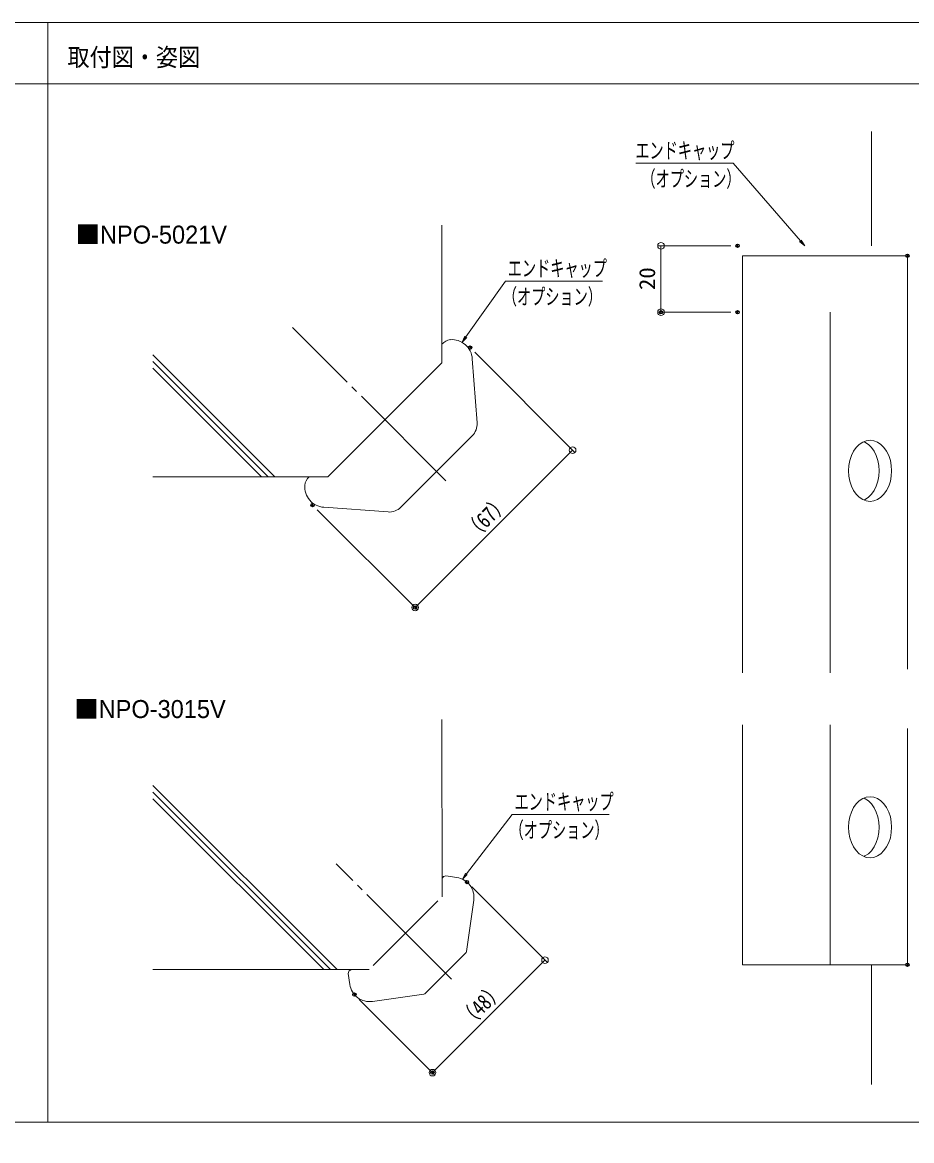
# Model space of a CAD drawing. Units: millimetres, scale not verified. Extents: x -400 to 400, y -277 to 277.
# Drawn here: x -78.5 to 189.3, y -59.7 to 277 of the extents above; entities that cross this region are included whole.
import ezdxf
from ezdxf.enums import TextEntityAlignment as Align

# ---------------------------------------------------------------- set-up
doc = ezdxf.new("R2010")
doc.units = ezdxf.units.MM
doc.header["$LTSCALE"] = 2
doc.header["$PDMODE"] = 32
doc.header["$PDSIZE"] = 1
doc.linetypes.add('LONG_CHAIN', pattern=[21, 18, -1, 1, -1])
doc.linetypes.add('LONG_DOUBLE_CHAIN', pattern=[21.8, 18, -1, 0.6, -0.6, 0.6, -1])
for name, color, linetype, lineweight in [('0-0_moji', 2, 'LONG_DOUBLE_CHAIN', 9), ('0-1_zumenwaku', 6, 'Continuous', 9), ('0-2_5', 7, 'Continuous', 9), ('0-3_8', 4, 'Continuous', 9), ('0-5_6', 2, 'Continuous', 9), ('0-6_1', 3, 'Continuous', 9), ('0-8_0', 1, 'Continuous', 9), ('0-A_3', 7, 'Continuous', 9), ('1-2_6文字', 2, 'Continuous', 9)]:
    doc.layers.add(name, color=color, linetype=linetype, lineweight=lineweight)
doc.layers.add('0-9_Defpoints', color=7, linetype='Continuous')
doc.styles.add('ＭＳ ゴシック', font='')
doc.styles.add('ＭＳ Ｐゴシック', font='')
doc.styles.get('ＭＳ ゴシック').set_extended_font_data('MS Gothic')
doc.styles.get('ＭＳ Ｐゴシック').set_extended_font_data('MS PGothic')

# ---------------------------------------------------------------- blocks, each defined once
blk = doc.blocks.new('_Origin')
at = {"layer": '0-8_0'}
blk.add_line((0, 0), (-2, 0), dxfattribs=at)
blk.add_circle((0, 0), 1, dxfattribs=at)
blk = doc.blocks.new('MLeader5')
at = {"layer": '1-2_6文字', "color": 1}
blk.add_line((67.716, 199.103), (96.231, 199.103), dxfattribs=at)
at = {"layer": '1-2_6文字'}
blk.add_line((55.355, 182.092), (53.927, 180.653), dxfattribs=at)
at = {"layer": '1-2_6文字', "color": 1}
blk.add_lwpolyline([(55.083, 182.285), (66.996, 199.103), (67.716, 199.103)], dxfattribs=at)
at = {"layer": '1-2_6文字'}
blk.add_lwpolyline([(54.811, 182.477), (53.927, 180.653), (55.083, 182.285)], dxfattribs=at)
at = {"layer": '1-2_6文字', "style": 'ＭＳ ゴシック', "width": 0.65}
for s, p in [('エンドキャップ', (67.701, 199.105)), ('（オプション）', (66.216, 190.572))]:
    blk.add_text(s, height=4.809, dxfattribs=at).set_placement(p, align=Align.BOTTOM_LEFT)
blk = doc.blocks.new('MLeader6')
at = {"layer": '1-2_6文字', "color": 1}
blk.add_line((69.754, 38.495), (98.269, 38.495), dxfattribs=at)
at = {"layer": '1-2_6文字'}
blk.add_line((55.506, 20.391), (54.021, 19.01), dxfattribs=at)
at = {"layer": '1-2_6文字', "color": 1}
blk.add_lwpolyline([(55.242, 20.594), (69.034, 38.495), (69.754, 38.495)], dxfattribs=at)
at = {"layer": '1-2_6文字'}
blk.add_lwpolyline([(54.978, 20.798), (54.021, 19.01), (55.242, 20.594)], dxfattribs=at)
at = {"layer": '1-2_6文字', "style": 'ＭＳ ゴシック', "width": 0.65}
for s, p in [('エンドキャップ', (69.74, 38.497)), ('（オプション）', (68.254, 29.963))]:
    blk.add_text(s, height=4.809, dxfattribs=at).set_placement(p, align=Align.BOTTOM_LEFT)
blk = doc.blocks.new('MLeader7')
at = {"layer": '1-2_6文字', "color": 1}
blk.add_line((134.826, 234.58), (106.312, 234.58), dxfattribs=at)
at = {"layer": '1-2_6文字'}
blk.add_line((156.063, 211.45), (157.123, 209.722), dxfattribs=at)
at = {"layer": '1-2_6文字', "color": 1}
blk.add_lwpolyline([(155.812, 211.232), (135.546, 234.58), (134.826, 234.58)], dxfattribs=at)
at = {"layer": '1-2_6文字'}
blk.add_lwpolyline([(155.56, 211.013), (157.123, 209.722), (155.812, 211.232)], dxfattribs=at)
at = {"layer": '1-2_6文字', "style": 'ＭＳ ゴシック', "width": 0.65}
for s, p in [('エンドキャップ', (106.117, 234.582)), ('（オプション）', (107.953, 226.049))]:
    blk.add_text(s, height=4.809, dxfattribs=at).set_placement(p, align=Align.BOTTOM_LEFT)

msp = doc.modelspace()

# ---------------------------------------------------------------- linework, layer by layer
at = {"layer": '0-1_zumenwaku'}
for p, q in [((-70.8, 277.003), (-70.8, -54.195)), ((-399.6, 258.479), (258, 258.479)), ((258, -54.195), (-400, -54.195))]:
    msp.add_line(p, q, dxfattribs=at)
msp.add_lwpolyline([(-400, -276.997), (400, -276.997), (400, 277.003), (-400, 277.003)], close=True, dxfattribs=at)
at = {"layer": '0-2_5'}
for p, q in [((177.201, 244.149), (177.201, 209.721)), ((47.897, 174.482), (47.897, 215.96)), ((13.53, 140.115), (47.897, 174.482)), ((13.53, 140.115), (-39.157, 140.115)), ((47.898, 13.67), (47.897, 67.081)), ((46.667, 12.439), (27.208, -7.02)), ((25.977, -8.25), (-39.157, -8.25)), ((177.201, -6.776), (177.201, -42.826))]:
    msp.add_line(p, q, dxfattribs=at)
at = {"layer": '0-3_8'}
for p, q in [((188.071, 189.722), (188.071, 206.722)), ((174.899, 150.738), (175.269, 150.598)), ((176.296, 134.001), (175.016, 133.157)), ((176.296, 42.575), (175.015, 43.42)), ((174.899, 25.838), (175.269, 25.979))]:
    msp.add_line(p, q, dxfattribs=at)
for points in [[(138.424, 189.722), (138.424, 206.722), (188.071, 206.722)], [(179.546, 141.961), (179.448, 143.557), (179.154, 145.104), (178.675, 146.556), (178.026, 147.869), (177.224, 149.002), (176.296, 149.921), (175.269, 150.598)], [(176.296, 134.001), (177.224, 134.92), (178.026, 136.053), (178.676, 137.365), (179.154, 138.817), (179.448, 140.365), (179.546, 141.961)], [(176.296, 42.575), (177.224, 41.656), (178.026, 40.523), (178.676, 39.211), (179.154, 37.759), (179.448, 36.211), (179.546, 34.615)], [(179.546, 34.615), (179.448, 33.019), (179.154, 31.472), (178.676, 30.02), (178.026, 28.708), (177.224, 27.575), (176.296, 26.656), (175.269, 25.979)]]:
    msp.add_lwpolyline(points, dxfattribs=at)
for points in [[(183.299, 141.952), (183.201, 143.548), (182.907, 145.095), (182.429, 146.547), (181.779, 147.86), (180.977, 148.993), (180.049, 149.912), (179.022, 150.589), (177.928, 151.003), (176.799, 151.143), (175.671, 151.003), (174.576, 150.589), (173.549, 149.912), (172.621, 148.993), (171.82, 147.86), (171.17, 146.547), (170.691, 145.095), (170.398, 143.548), (170.299, 141.952), (170.398, 140.356), (170.691, 138.808), (171.17, 137.356), (171.82, 136.044), (172.621, 134.911), (173.549, 133.992), (174.576, 133.315), (175.671, 132.901), (176.799, 132.761), (177.928, 132.9), (179.022, 133.315), (180.049, 133.992), (180.977, 134.911), (181.779, 136.044), (182.428, 137.356), (182.907, 138.808), (183.201, 140.356)], [(183.299, 34.624), (183.201, 33.028), (182.907, 31.481), (182.428, 30.029), (181.779, 28.717), (180.977, 27.584), (180.049, 26.665), (179.022, 25.988), (177.928, 25.573), (176.799, 25.433), (175.671, 25.573), (174.576, 25.988), (173.549, 26.665), (172.621, 27.584), (171.82, 28.717), (171.17, 30.029), (170.691, 31.481), (170.398, 33.028), (170.299, 34.624), (170.398, 36.22), (170.691, 37.768), (171.17, 39.22), (171.82, 40.532), (172.621, 41.665), (173.549, 42.584), (174.576, 43.261), (175.671, 43.676), (176.799, 43.815), (177.928, 43.676), (179.022, 43.261), (180.049, 42.584), (180.977, 41.665), (181.779, 40.532), (182.429, 39.22), (182.907, 37.768), (183.201, 36.22)]]:
    msp.add_lwpolyline(points, close=True, dxfattribs=at)
at = {"layer": '0-5_6'}
for p, q in [((57.031, 175.724), (58.448, 156.369)), ((46.27, 141.742), (56.996, 152.469)), ((46.27, 141.742), (35.544, 131.016)), ((12.289, 130.981), (31.643, 129.565)), ((47.898, 13.67), (47.968, 19.115)), ((49.1, 19.963), (52.367, 19.497)), ((57.458, 12.708), (55.252, -2.735)), ((48.958, -9.311), (54.969, -3.3)), ((19.684, -9.452), (20.151, -12.719)), ((25.977, -8.25), (20.533, -8.321)), ((48.958, -9.311), (42.948, -15.321)), ((26.939, -17.81), (42.382, -15.604))]:
    msp.add_line(p, q, dxfattribs=at)
for centre, radius, start, end in [((50.698, 177.968), 3.5, 94.18492, 143.13997), ((50.848, 175.271), 6.2, 4.18492, 94.18492), ((53.461, 156.004), 5, 315, 4.18492), ((10.045, 137.315), 3.5, 126.8588, 175.81508), ((12.741, 137.165), 6.2, 175.81508, 265.81508), ((32.008, 134.552), 5, 265.81508, 315), ((48.958, 18.973), 1, 81.8699, 171.8699), ((51.518, 13.557), 6, 351.8699, 81.8699), ((54.262, -2.593), 1, 315, 351.8699), ((20.674, -9.311), 1, 98.1301, 188.1301), ((26.09, -11.871), 6, 188.1301, 278.1301), ((42.241, -14.614), 1, 278.1301, 315)]:
    msp.add_arc(centre, radius, start, end, dxfattribs=at)
at = {"layer": '0-6_1'}
for p, q in [((138.424, 81.14), (138.424, 189.722)), ((164.836, 189.722), (164.836, 81.14)), ((188.071, 82.225), (188.071, 189.722)), ((138.424, 65.436), (138.424, -6.776)), ((164.836, 65.436), (164.836, -6.776)), ((188.071, 64.351), (188.071, -6.776)), ((188.071, -6.776), (138.424, -6.776))]:
    msp.add_line(p, q, dxfattribs=at)
at = {"layer": '0-6_1', "color": 5, "linetype": 'LONG_CHAIN'}
for p, q in [((49.064, 138.948), (2.921, 185.091)), ((50.764, -11.117), (16.071, 23.576))]:
    msp.add_line(p, q, dxfattribs=at)
at = {"layer": '0-8_0'}
for p, q in [((134.924, 209.722), (112.845, 209.722)), ((113.845, 207.722), (113.845, 191.721)), ((134.924, 189.721), (112.845, 189.721)), ((57.784, 177.656), (87.945, 147.495)), ((85.824, 146.788), (41.224, 102.189)), ((10.356, 130.229), (40.517, 100.067)), ((56.84, 16.696), (79.621, -6.085)), ((77.5, -6.792), (46.44, -37.852)), ((22.952, -17.193), (45.733, -39.974))]:
    msp.add_line(p, q, dxfattribs=at)
at = {"layer": '0-9_Defpoints'}
for p in [(136.924, 209.722), (188.071, 206.722), (113.845, 189.721), (136.924, 189.721), (56.37, 179.071), (8.942, 131.643), (39.81, 100.774), (55.426, 18.11), (188.071, -6.776), (21.537, -15.778), (45.026, -39.266)]:
    msp.add_point(p, dxfattribs=at)
at = {"layer": '0-A_3'}
for p, q in [((-39.157, 176.843), (-2.428, 140.115)), ((-39.157, 174.843), (-4.428, 140.115)), ((-39.157, 172.843), (-6.428, 140.115)), ((-39.157, 47.188), (16.282, -8.25)), ((-39.157, 45.188), (14.282, -8.25)), ((-39.157, 43.188), (12.282, -8.25))]:
    msp.add_line(p, q, dxfattribs=at)

# ---------------------------------------------------------------- block references
at = {"layer": '0-8_0'}
for p, rotation in [((113.845, 209.722), 90), ((113.845, 189.721), 270), ((87.238, 148.202), 45), ((39.81, 100.774), 225), ((78.914, -5.378), 45), ((45.026, -39.266), 225)]:
    msp.add_blockref('_Origin', p, dxfattribs=dict(at, rotation=rotation))
at = {"layer": '1-2_6文字'}
for name in ['MLeader7', 'MLeader5', 'MLeader6']:
    msp.add_blockref(name, (0, 0), dxfattribs=at)

# ---------------------------------------------------------------- texts
at = {"layer": '0-0_moji', "style": 'ＭＳ Ｐゴシック', "width": 0.9}
msp.add_text('取付図・姿図', height=5.423, dxfattribs=at).set_placement((-64.895, 262.164), align=Align.BOTTOM_LEFT)
at = {"layer": '0-0_moji', "style": 'ＭＳ Ｐゴシック'}
for s, p in [('■NPO-5021V', (-62.495, 208.749)), ('■NPO-3015V', (-62.892, 65.885))]:
    msp.add_text(s, height=5.425, dxfattribs=at).set_placement(p, align=Align.BOTTOM_LEFT)
at = {"layer": '0-8_0', "color": 2, "style": 'ＭＳ ゴシック'}
for s, rotation, width, p in [('20', 90, 1.05, (113.521, 196.388)), ('（67）', 45, 0.8, (58.401, 119.683)), ('（48）', 45, 0.8, (56.847, -27.127))]:
    msp.add_text(s, height=4.809, rotation=rotation, dxfattribs=dict(at, width=width)).set_placement(p, align=Align.BOTTOM_LEFT)

doc.saveas('drawing.dxf')
